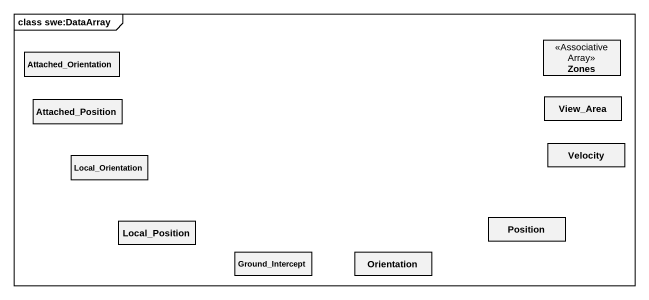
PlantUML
@startuml
mainframe class swe:DataArray
hide circle
hide empty members
class Attached_Orientation
class Zones <<Associative Array>>
class Attached_Position
class View_Area
class Local_Orientation
class Velocity
class Local_Position
class Position
class Ground_Intercept
class Orientation
@enduml
